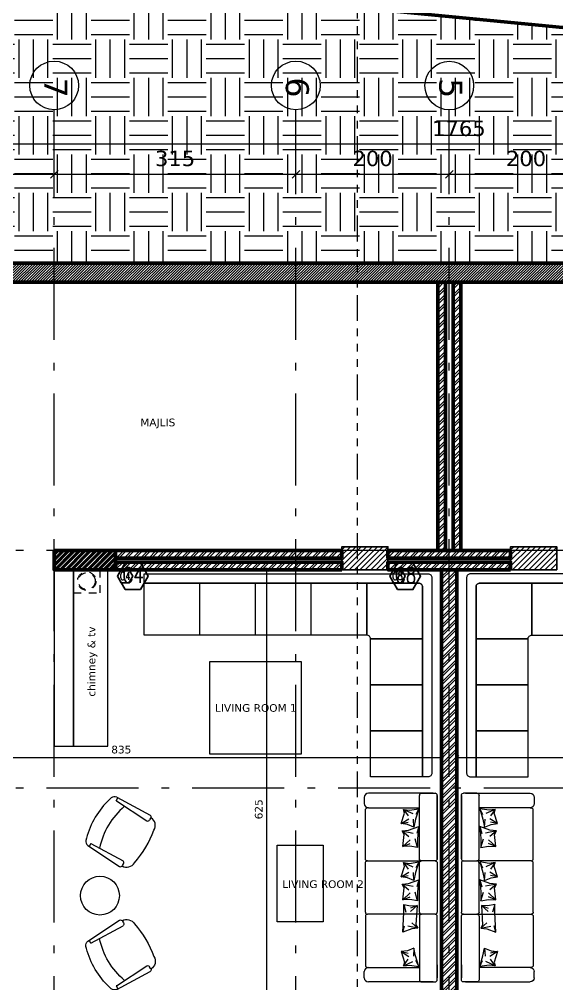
# Model space of a CAD drawing. Header units: inches. Extents: x -48 to 777, y -156 to 510.
# Drawn here: x 493.57 to 500.58, y 248.41 to 260.99 of the extents above; entities that cross this region are included whole.
import ezdxf
from ezdxf.enums import TextEntityAlignment as Align

# ---------------------------------------------------------------- set-up
doc = ezdxf.new("R2010")
doc.units = ezdxf.units.IN
doc.header["$MEASUREMENT"] = 0
for name, pattern in [('ACAD_ISO06W100', [36, 24, -3, 0, -3, 0, -3, 0, -3]), ('ACAD_ISO10W100', [18, 12, -3, 0, -3]), ('HIDDEN', [0.375, 0.25, -0.125])]:
    doc.linetypes.add(name, pattern=pattern)
doc.layers.get('Defpoints').update_dxf_attribs({"lineweight": 5})
for name, color, linetype, lineweight in [('A-ANNOTATION', 34, 'Continuous', 5), ('A-AXIS', 253, 'ACAD_ISO10W100', 5), ('A-AXIS ST', 251, 'ACAD_ISO10W100', 5), ('A-DIM', 9, 'Continuous', 5), ('A-FURN1', 211, 'Continuous', 15), ('A-HIDDEN', 254, 'HIDDEN', 5), ('A-PILLARS', 1, 'Continuous', 60), ('A-TEXT', 50, 'Continuous', 15), ('A-WALLS', 7, 'Continuous', 60), ('H-PILLARS', 61, 'Continuous', 5), ('H-WALLS', 51, 'Continuous', 5), ('modificat', 127, 'Continuous', 15)]:
    doc.layers.add(name, color=color, linetype=linetype, lineweight=lineweight)
doc.layers.add('HH-DARK GREY', color=7, linetype='Continuous', lineweight=5, true_color=0x404040)
for name, color, linetype in [('str-col-hatch', 8, 'Continuous'), ('str-COL-TAG-100', 1, 'Continuous'), ('str-COL-TAG-50', 7, 'Continuous'), ('str-columns', 3, 'Continuous'), ('str-walls', 5, 'Continuous')]:
    doc.layers.add(name, color=color, linetype=linetype)
doc.styles.add('ROMAND', font='verdana.ttf')
doc.styles.add('ROMANS', font='romans__.ttf', dxfattribs={"height": 0.14})
doc.dimstyles.new('M-1.100', dxfattribs={"dimtxt": 0.2, "dimasz": 0.1, "dimexe": 0.05, "dimexo": 0.05, "dimgap": 0.1, "dimtad": 1, "dimlfac": 100, "dimrnd": 0.5, "dimzin": 9, "dimdsep": 46, "dimtxsty": 'ROMAND', "dimblk": 'OBLIQUE', "dimcen": 1, "dimdle": 0.05, "dimclrd": 256, "dimclre": 256, "dimclrt": 2, "dimadec": 0, "dimazin": 0, "dimtfac": 0.666667, "dimtmove": 2, "dimatfit": 3, "dimfxl": 0.04, "dimtolj": 1, "dimtzin": 5, "dimlwd": -1, "dimlwe": -1, "dimarcsym": 0})
doc.dimstyles.new('M-1.50', dxfattribs={"dimtxt": 0.1, "dimasz": 0.05, "dimexe": 0.025, "dimexo": 0.025, "dimgap": 0.05, "dimtad": 1, "dimlfac": 100, "dimrnd": 0.5, "dimzin": 9, "dimdsep": 46, "dimtxsty": 'ROMAND', "dimblk": 'OBLIQUE', "dimcen": 1, "dimdle": 0.025, "dimclrd": 256, "dimclre": 256, "dimclrt": 2, "dimadec": 0, "dimazin": 0, "dimtfac": 0.666667, "dimtmove": 2, "dimatfit": 3, "dimfxl": 0.04, "dimtolj": 1, "dimtzin": 5, "dimlwd": -1, "dimlwe": -1, "dimarcsym": 0})
pattern_1 = [(45, (-99, 99), (-0.0176776695, 0.0176776695), [])]

# ---------------------------------------------------------------- blocks, each defined once
blk = doc.blocks.new('dgfhujyfgff')
for p, q in [((632.157, 373.954), (631.222, 373.954)), ((631.991, 373.954), (632.187, 373.954)), ((632.187, 373.954), (632.187, 373.954)), ((631.162, 373.894), (631.162, 373.806)), ((631.961, 373.004), (631.961, 373.924)), ((632.217, 373.006), (632.217, 373.927)), ((632.217, 373.924), (632.217, 373.004)), ((632.217, 373.924), (632.217, 373.004)), ((631.177, 373.004), (631.177, 373.726)), ((631.222, 373.746), (631.961, 373.746)), ((631.728, 373.721), (631.797, 373.628)), ((631.728, 373.721), (631.863, 373.661)), ((631.728, 373.721), (631.814, 373.711)), ((631.743, 373.666), (631.728, 373.721)), ((631.814, 373.711), (631.952, 373.731)), ((631.952, 373.731), (631.904, 373.579)), ((631.952, 373.731), (631.909, 373.646)), ((631.695, 373.517), (631.743, 373.666)), ((631.695, 373.517), (631.805, 373.585)), ((631.695, 373.517), (631.796, 373.537)), ((631.88, 373.463), (631.873, 373.579)), ((631.904, 373.579), (631.88, 373.463)), ((631.785, 373.502), (631.695, 373.517)), ((631.709, 373.412), (631.804, 373.421)), ((631.709, 373.412), (631.805, 373.326)), ((631.709, 373.412), (631.869, 373.378)), ((631.738, 373.356), (631.709, 373.412)), ((631.88, 373.463), (631.785, 373.502)), ((631.804, 373.421), (631.95, 373.475)), ((631.95, 373.475), (631.923, 373.373)), ((631.95, 373.475), (631.933, 373.298)), ((631.72, 373.182), (631.738, 373.356)), ((631.72, 373.182), (631.825, 373.282)), ((631.934, 373.167), (631.899, 373.292)), ((631.933, 373.298), (631.934, 373.167)), ((631.72, 373.182), (631.825, 373.228)), ((631.822, 373.187), (631.72, 373.182)), ((631.934, 373.167), (631.822, 373.187)), ((631.207, 372.974), (631.991, 372.974)), ((632.187, 372.974), (631.991, 372.974)), ((632.187, 372.974), (631.991, 372.974)), ((631.177, 372.231), (631.177, 372.944)), ((631.695, 372.744), (631.743, 372.894)), ((631.728, 372.949), (631.797, 372.855)), ((631.728, 372.949), (631.863, 372.889)), ((631.728, 372.949), (631.814, 372.938)), ((631.743, 372.894), (631.728, 372.949)), ((631.814, 372.938), (631.952, 372.959)), ((631.952, 372.959), (631.904, 372.806)), ((631.952, 372.959), (631.909, 372.873)), ((631.961, 372.231), (631.961, 372.944)), ((632.217, 372.944), (632.217, 372.231)), ((632.217, 372.944), (632.217, 372.231)), ((631.695, 372.744), (631.805, 372.813)), ((631.695, 372.744), (631.796, 372.765)), ((631.785, 372.729), (631.695, 372.744)), ((631.88, 372.691), (631.785, 372.729)), ((631.804, 372.648), (631.95, 372.702)), ((631.88, 372.691), (631.873, 372.807)), ((631.904, 372.806), (631.88, 372.691)), ((631.95, 372.702), (631.923, 372.6)), ((631.95, 372.702), (631.933, 372.525)), ((631.709, 372.639), (631.804, 372.648)), ((631.709, 372.639), (631.805, 372.554)), ((631.709, 372.639), (631.869, 372.606)), ((631.738, 372.583), (631.709, 372.639)), ((631.72, 372.409), (631.738, 372.583)), ((631.72, 372.409), (631.825, 372.51)), ((631.72, 372.409), (631.825, 372.456)), ((631.822, 372.415), (631.72, 372.409)), ((631.934, 372.394), (631.822, 372.415)), ((631.934, 372.394), (631.899, 372.519)), ((631.933, 372.525), (631.934, 372.394)), ((631.733, 372.342), (631.764, 372.23)), ((631.733, 372.342), (631.833, 372.324)), ((631.733, 372.225), (631.733, 372.342)), ((631.925, 372.329), (631.831, 372.288)), ((631.925, 372.329), (631.831, 372.239)), ((631.833, 372.324), (631.925, 372.329)), ((631.925, 372.329), (631.909, 372.049)), ((631.177, 372.171), (631.177, 371.449)), ((632.187, 372.201), (631.207, 372.201)), ((632.187, 372.201), (631.207, 372.201)), ((631.718, 371.941), (631.733, 372.225)), ((631.961, 372.171), (631.961, 371.251)), ((632.187, 372.201), (631.991, 372.201)), ((632.187, 372.201), (631.991, 372.201)), ((632.217, 371.251), (632.217, 372.171)), ((632.217, 371.251), (632.217, 372.171)), ((631.718, 371.941), (631.742, 372.034)), ((631.935, 371.998), (631.791, 372.028)), ((631.935, 371.998), (631.849, 372.075)), ((631.935, 371.998), (631.849, 371.99)), ((631.909, 372.049), (631.935, 371.998)), ((631.849, 371.99), (631.718, 371.941)), ((631.88, 371.712), (631.785, 371.673)), ((631.88, 371.712), (631.873, 371.596)), ((631.904, 371.597), (631.88, 371.712)), ((631.785, 371.673), (631.695, 371.659)), ((631.695, 371.659), (631.796, 371.638)), ((631.695, 371.659), (631.805, 371.59)), ((631.695, 371.659), (631.743, 371.509)), ((631.952, 371.444), (631.904, 371.597)), ((631.728, 371.454), (631.797, 371.548)), ((631.728, 371.454), (631.863, 371.514)), ((631.743, 371.509), (631.728, 371.454)), ((631.728, 371.454), (631.814, 371.464)), ((631.814, 371.464), (631.952, 371.444)), ((631.952, 371.444), (631.909, 371.529)), ((632.217, 371.466), (632.217, 371.281)), ((631.162, 371.281), (631.162, 371.369)), ((631.222, 371.429), (631.961, 371.429)), ((632.157, 371.221), (631.222, 371.221)), ((631.991, 371.221), (632.187, 371.221)), ((632.187, 371.221), (632.187, 371.221))]:
    blk.add_line(p, q)
for centre, major_axis, start_param, end_param in [((631.222, 373.894), (0.0424, 0.0424), 0.785398, 2.356194), ((631.991, 373.924), (-0.0212, 0.0212), -0.785398, 0.785398), ((632.187, 373.924), (0.0212, 0.0212), 5.497787, 7.068583), ((632.187, 373.924), (0.0212, 0.0212), 5.497787, 7.068583), ((631.222, 373.806), (-0.0424, 0.0424), 0.785398, 2.356194), ((631.222, 373.686), (0.0424, 0.0424), 0.785398, 1.628791), ((631.207, 372.231), (-0.0212, 0.0212), 0.785398, 2.356194), ((631.207, 372.171), (-0.0212, 0.0212), -0.785398, 0.785398), ((631.991, 372.231), (-0.0212, 0.0212), 0.785398, 2.356194), ((631.991, 372.171), (-0.0212, 0.0212), -0.785398, 0.785398), ((632.187, 372.231), (0.0212, 0.0212), 3.926991, 5.497787), ((632.187, 372.231), (0.0212, 0.0212), 3.926991, 5.497787), ((632.187, 372.171), (0.0212, 0.0212), 5.497787, 7.068583), ((632.187, 372.171), (0.0212, 0.0212), 5.497787, 7.068583), ((631.222, 371.489), (-0.0424, 0.0424), 1.512802, 2.356194), ((631.222, 371.369), (0.0424, 0.0424), 0.785398, 2.356194), ((631.222, 371.281), (-0.0424, 0.0424), 0.785398, 2.356194), ((631.991, 371.251), (-0.0212, 0.0212), 0.785398, 2.356194), ((632.187, 371.251), (0.0212, 0.0212), 3.926991, 5.497787), ((632.187, 371.251), (0.0212, 0.0212), 3.926991, 5.497787)]:
    blk.add_ellipse(centre, major_axis=major_axis, ratio=1, start_param=start_param, end_param=end_param)
at = {"extrusion": (0, 0, -1)}
for centre, major_axis, start_param, end_param in [((631.207, 373.004), (-0.0212, -0.0212), 5.497787, 7.068583), ((631.207, 372.944), (-0.0212, -0.0212), 0.785398, 2.356194), ((631.991, 373.004), (-0.0212, -0.0212), 5.497787, 7.068583), ((631.991, 372.944), (-0.0212, -0.0212), 0.785398, 2.356194), ((632.187, 373.004), (-0.0212, 0.0212), 2.356194, 3.926991), ((632.187, 373.004), (-0.0212, 0.0212), 2.356194, 3.926991), ((632.187, 372.944), (-0.0212, 0.0212), 0.785398, 2.356194), ((632.187, 372.944), (-0.0212, 0.0212), 0.785398, 2.356194)]:
    blk.add_ellipse(centre, major_axis=major_axis, ratio=1, start_param=start_param, end_param=end_param, dxfattribs=at)
blk = doc.blocks.new('dgfhfjftdr')
for p, q in [((625.84, 371.669), (625.84, 371.641)), ((626.394, 371.629), (625.867, 371.607)), ((626.417, 371.677), (625.868, 371.703)), ((626.396, 371.631), (626.396, 371.678)), ((626.49, 371.598), (626.482, 371.627)), ((625.839, 370.872), (625.839, 370.9)), ((626.392, 370.909), (625.866, 370.934)), ((626.394, 370.908), (626.394, 370.858)), ((626.489, 370.941), (626.48, 370.912)), ((626.415, 370.861), (625.866, 370.838))]:
    blk.add_line(p, q)
at = {"extrusion": (0, 0, -1)}
for centre, major_axis, start_param, end_param in [((625.841, 371.547), (0.0926, 0.0926), 3.923254, 5.487744), ((625.867, 371.676), (0.0192, 0.0192), 3.676099, 5.532161), ((625.867, 371.635), (0.0192, 0.0192), 2.326718, 4.18278), ((625.245, 371.272), (0.754, 0.754), 0.449496, 1.125822), ((626.394, 371.631), (0.00125, 0.00125), 0.787847, 2.314305), ((626.414, 371.607), (0.0501, 0.0501), -0.738611, 0.501265), ((625.307, 371.272), (0.868, 0.868), 0.516881, 1.058813), ((627.17, 371.267), (1.051, 1.051), 3.74268, 4.116199), ((625.84, 370.994), (0.0926, 0.0926), 2.371136, 3.935625), ((625.865, 370.907), (0.0192, 0.0192), 3.676099, 5.532161), ((626.392, 370.908), (0.00125, 0.00125), -0.738611, 0.787847), ((626.412, 370.932), (0.0501, 0.0501), 1.074429, 2.314305), ((625.865, 370.865), (0.0192, 0.0192), 2.326718, 4.18278)]:
    blk.add_ellipse(centre, major_axis=major_axis, ratio=1, start_param=start_param, end_param=end_param, dxfattribs=at)
blk = doc.blocks.new('living 2')
at = {"layer": 'A-FURN1'}
for p, q in [((540.417, 329.166), (540.417, 329.844)), ((541.142, 329.166), (541.142, 329.844)), ((541.867, 329.166), (541.867, 329.844))]:
    blk.add_line(p, q, dxfattribs=at)
at = {"layer": 'A-FURN1', "extrusion": (0, 0, -1)}
for points in [[(-539.692, 329.966), (-543.392, 329.966, 0.414214), (-543.442, 329.916), (-543.442, 327.366, 0.414214), (-543.392, 327.316), (-543.32, 327.316), (-543.32, 329.794, -0.414214), (-543.27, 329.844), (-539.692, 329.844), (-539.692, 329.844), (-539.692, 329.844)], [(-542.592, 329.844), (-543.27, 329.844, 0.414214), (-543.32, 329.794), (-543.32, 329.116), (-542.642, 329.116, -0.414214), (-542.592, 329.166)]]:
    blk.add_lwpolyline(points, format="xyb", close=True, dxfattribs=at)
for points in [[(-539.692, 329.844), (-542.592, 329.844), (-542.592, 329.166), (-539.692, 329.166)], [(-543.32, 329.116), (-543.32, 328.516), (-542.642, 328.516), (-542.642, 329.116)], [(-543.32, 328.516), (-543.32, 327.916), (-542.642, 327.916), (-542.642, 328.516)], [(-543.32, 327.916), (-543.32, 327.316), (-542.642, 327.316), (-542.642, 327.916)], [(-543.32, 327.916), (-543.32, 327.916), (-542.642, 327.916), (-542.642, 327.916)]]:
    blk.add_lwpolyline(points, close=True, dxfattribs=at)
at = {"layer": 'A-FURN1'}
blk.add_lwpolyline([(540.542, 327.616), (541.742, 327.616), (541.742, 328.816), (540.542, 328.816)], close=True, dxfattribs=at)
blk = doc.blocks.new('_Oblique')
at = {"color": 0, "linetype": 'ByBlock', "lineweight": -2}
blk.add_line((-0.5, -0.5), (0.5, 0.5), dxfattribs=at)
blk = doc.blocks.new('*D541')
at = {"layer": 'A-DIM', "transparency": 16777216}
for p, q in [((633.919, 335.179), (637.569, 335.179)), ((633.969, 334.867), (633.969, 335.229)), ((637.519, 334.867), (637.519, 335.229))]:
    blk.add_line(p, q, dxfattribs=at)
at = {"layer": 'Defpoints', "color": 0, "transparency": 16777216}
for p in [(637.519, 335.179), (633.969, 334.817), (637.519, 334.817)]:
    blk.add_point(p, dxfattribs=at)
at = {"layer": 'A-DIM', "transparency": 16777216, "xscale": 0.1, "yscale": 0.1, "zscale": 0.1, "rotation": 180}
blk.add_blockref('_Oblique', (633.969, 335.179), dxfattribs=at)
at = {"layer": 'A-DIM', "transparency": 16777216, "xscale": 0.1, "yscale": 0.1, "zscale": 0.1}
blk.add_blockref('_Oblique', (637.519, 335.179), dxfattribs=at)
at = {"layer": 'A-DIM', "color": 2, "transparency": 16777216, "insert": (635.744, 335.383), "char_height": 0.2, "attachment_point": 5, "style": 'ROMAND'}
blk.add_mtext('\\A1;355', dxfattribs=at)
blk = doc.blocks.new('*D542')
at = {"layer": 'A-DIM', "transparency": 16777216}
for p, q in [((637.469, 335.179), (640.719, 335.179)), ((637.519, 334.867), (637.519, 335.229)), ((640.669, 334.999), (640.669, 335.229))]:
    blk.add_line(p, q, dxfattribs=at)
at = {"layer": 'Defpoints', "color": 0, "transparency": 16777216}
for p in [(640.669, 335.179), (640.669, 334.949), (637.519, 334.817)]:
    blk.add_point(p, dxfattribs=at)
at = {"layer": 'A-DIM', "transparency": 16777216, "xscale": 0.1, "yscale": 0.1, "zscale": 0.1, "rotation": 180}
blk.add_blockref('_Oblique', (637.519, 335.179), dxfattribs=at)
at = {"layer": 'A-DIM', "transparency": 16777216, "xscale": 0.1, "yscale": 0.1, "zscale": 0.1}
blk.add_blockref('_Oblique', (640.669, 335.179), dxfattribs=at)
at = {"layer": 'A-DIM', "color": 2, "transparency": 16777216, "insert": (639.094, 335.383), "char_height": 0.2, "attachment_point": 5, "style": 'ROMAND'}
blk.add_mtext('\\A1;315', dxfattribs=at)
blk = doc.blocks.new('*D543')
at = {"layer": 'A-DIM', "transparency": 16777216}
for p, q in [((640.619, 335.179), (642.719, 335.179)), ((640.669, 334.999), (640.669, 335.229)), ((642.669, 335.065), (642.669, 335.229))]:
    blk.add_line(p, q, dxfattribs=at)
at = {"layer": 'Defpoints', "color": 0, "transparency": 16777216}
for p in [(642.669, 335.179), (640.669, 334.949), (642.669, 335.015)]:
    blk.add_point(p, dxfattribs=at)
at = {"layer": 'A-DIM', "transparency": 16777216, "xscale": 0.1, "yscale": 0.1, "zscale": 0.1, "rotation": 180}
blk.add_blockref('_Oblique', (640.669, 335.179), dxfattribs=at)
at = {"layer": 'A-DIM', "transparency": 16777216, "xscale": 0.1, "yscale": 0.1, "zscale": 0.1}
blk.add_blockref('_Oblique', (642.669, 335.179), dxfattribs=at)
at = {"layer": 'A-DIM', "color": 2, "transparency": 16777216, "insert": (641.669, 335.383), "char_height": 0.2, "attachment_point": 5, "style": 'ROMAND'}
blk.add_mtext('\\A1;200', dxfattribs=at)
blk = doc.blocks.new('*D544')
at = {"layer": 'A-DIM', "transparency": 16777216}
for p, q in [((642.619, 335.179), (644.719, 335.179)), ((642.669, 335.065), (642.669, 335.229)), ((644.669, 335.065), (644.669, 335.229))]:
    blk.add_line(p, q, dxfattribs=at)
at = {"layer": 'Defpoints', "color": 0, "transparency": 16777216}
for p in [(644.669, 335.179), (642.669, 335.015), (644.669, 335.015)]:
    blk.add_point(p, dxfattribs=at)
at = {"layer": 'A-DIM', "transparency": 16777216, "xscale": 0.1, "yscale": 0.1, "zscale": 0.1, "rotation": 180}
blk.add_blockref('_Oblique', (642.669, 335.179), dxfattribs=at)
at = {"layer": 'A-DIM', "transparency": 16777216, "xscale": 0.1, "yscale": 0.1, "zscale": 0.1}
blk.add_blockref('_Oblique', (644.669, 335.179), dxfattribs=at)
at = {"layer": 'A-DIM', "color": 2, "transparency": 16777216, "insert": (643.669, 335.383), "char_height": 0.2, "attachment_point": 5, "style": 'ROMAND'}
blk.add_mtext('\\A1;200', dxfattribs=at)
blk = doc.blocks.new('*D548')
at = {"layer": 'A-DIM', "transparency": 16777216}
for p, q in [((651.669, 335.572), (633.919, 335.572)), ((633.969, 334.867), (633.969, 335.622)), ((651.619, 335.036), (651.619, 335.622))]:
    blk.add_line(p, q, dxfattribs=at)
at = {"layer": 'Defpoints', "color": 0, "transparency": 16777216}
for p in [(633.969, 335.572), (651.619, 334.986), (633.969, 334.817)]:
    blk.add_point(p, dxfattribs=at)
at = {"layer": 'A-DIM', "transparency": 16777216, "xscale": 0.1, "yscale": 0.1, "zscale": 0.1, "rotation": 180}
blk.add_blockref('_Oblique', (633.969, 335.572), dxfattribs=at)
at = {"layer": 'A-DIM', "transparency": 16777216, "xscale": 0.1, "yscale": 0.1, "zscale": 0.1}
blk.add_blockref('_Oblique', (651.619, 335.572), dxfattribs=at)
at = {"layer": 'A-DIM', "color": 2, "transparency": 16777216, "insert": (642.794, 335.776), "char_height": 0.2, "attachment_point": 5, "style": 'ROMAND'}
blk.add_mtext('\\A1;1765', dxfattribs=at)
blk = doc.blocks.new('*D1335')
at = {"layer": 'A-DIM', "transparency": 16777216}
for p, q in [((490.702, 251.359), (499.102, 251.359)), ((490.727, 251.334), (490.727, 251.334))]:
    blk.add_line(p, q, dxfattribs=at)
at = {"layer": 'Defpoints', "color": 0, "transparency": 16777216}
for p in [(490.727, 251.359), (499.077, 251.359), (499.077, 251.359)]:
    blk.add_point(p, dxfattribs=at)
at = {"layer": 'A-DIM', "transparency": 16777216, "xscale": 0.05, "yscale": 0.05, "zscale": 0.05, "rotation": 180}
blk.add_blockref('_Oblique', (490.727, 251.359), dxfattribs=at)
at = {"layer": 'A-DIM', "transparency": 16777216, "xscale": 0.05, "yscale": 0.05, "zscale": 0.05}
blk.add_blockref('_Oblique', (499.077, 251.359), dxfattribs=at)
at = {"layer": 'A-DIM', "color": 2, "transparency": 16777216, "insert": (494.902, 251.461), "char_height": 0.1, "attachment_point": 5, "style": 'ROMAND'}
blk.add_mtext('\\A1;835', dxfattribs=at)
blk = doc.blocks.new('*D1337')
at = {"layer": 'A-DIM', "transparency": 16777216}
for p, q in [((499.277, 251.384), (499.277, 251.384)), ((499.252, 251.359), (506.202, 251.359))]:
    blk.add_line(p, q, dxfattribs=at)
at = {"layer": 'Defpoints', "color": 0, "transparency": 16777216}
for p in [(499.277, 251.359), (506.177, 251.359), (506.177, 251.359)]:
    blk.add_point(p, dxfattribs=at)
at = {"layer": 'A-DIM', "transparency": 16777216, "xscale": 0.05, "yscale": 0.05, "zscale": 0.05, "rotation": 180}
blk.add_blockref('_Oblique', (499.277, 251.359), dxfattribs=at)
at = {"layer": 'A-DIM', "transparency": 16777216, "xscale": 0.05, "yscale": 0.05, "zscale": 0.05}
blk.add_blockref('_Oblique', (506.177, 251.359), dxfattribs=at)
at = {"layer": 'A-DIM', "color": 2, "transparency": 16777216, "insert": (502.727, 251.461), "char_height": 0.1, "attachment_point": 5, "style": 'ROMAND'}
blk.add_mtext('\\A1;690', dxfattribs=at)
blk = doc.blocks.new('*D1234')
at = {"layer": 'A-DIM', "transparency": 16777216}
for p, q in [((496.83, 253.808), (496.771, 253.808)), ((496.796, 253.833), (496.796, 247.533)), ((497.152, 247.558), (496.771, 247.558))]:
    blk.add_line(p, q, dxfattribs=at)
at = {"layer": 'Defpoints', "color": 0, "transparency": 16777216}
for p in [(496.855, 253.808), (496.796, 247.558), (497.177, 247.558)]:
    blk.add_point(p, dxfattribs=at)
at = {"layer": 'A-DIM', "transparency": 16777216, "xscale": 0.05, "yscale": 0.05, "zscale": 0.05}
for p, rotation in [((496.796, 253.808), 90), ((496.796, 247.558), 270)]:
    blk.add_blockref('_Oblique', p, dxfattribs=dict(at, rotation=rotation))
at = {"layer": 'A-DIM', "color": 2, "transparency": 16777216, "insert": (496.694, 250.683), "char_height": 0.1, "attachment_point": 5, "rotation": 90, "style": 'ROMAND'}
blk.add_mtext('\\A1;625', dxfattribs=at)
blk = doc.blocks.new('tags')
at = {"layer": 'str-COL-TAG-100', "color": 2}
blk.add_lwpolyline([(0.125, -0.262), (0.325, -0.262), (0.425, -0.088), (0.325, 0.085), (0.125, 0.085), (0.025, -0.088)], close=True, dxfattribs=at)
at = {"layer": 'str-COL-TAG-50', "color": 2}
blk.add_lwpolyline([(0.075, -0.175), (0.175, -0.175), (0.225, -0.088), (0.175, -0.002), (0.075, -0.002), (0.025, -0.088)], close=True, dxfattribs=at)
at = {"layer": 'str-COL-TAG-100', "color": 1, "style": 'ROMANS', "width": 0.699426}
blk.add_attdef('NUMBER', text='', height=0.2, dxfattribs=at).set_placement((0.092, -0.174), (0.368, -0.174), align=Align.FIT)
at = {"layer": 'str-COL-TAG-50', "color": 1, "style": 'ROMANS', "width": 0.697102}
blk.add_attdef('NUMBER', text='', height=0.1, dxfattribs=at).set_placement((0.056, -0.138), (0.194, -0.138), align=Align.FIT)
blk = doc.blocks.new('AXIS')
at = {"layer": 'A-ANNOTATION'}
for centre in [(637.51853, 336.33642), (640.66853, 336.33642), (642.66853, 336.33501)]:
    blk.add_circle(centre, 0.31723, dxfattribs=at)
at = {"layer": 'A-AXIS ST', "ltscale": 0.1}
for p, q in [((637.51853, 296.91777), (637.51853, 336.01919)), ((640.66853, 296.91777), (640.66853, 336.01919)), ((642.66853, 296.91777), (642.66853, 336.01919)), ((657.61853, 330.26919), (627.81853, 330.26919)), ((657.61853, 327.16933), (627.81853, 327.16933))]:
    blk.add_line(p, q, dxfattribs=at)
at = {"layer": 'A-ANNOTATION', "char_height": 0.3, "width": 5.0170833, "attachment_point": 1, "rotation": 270, "style": 'ROMAND'}
for s, insert in [('\\pi2.4059;7', (637.68847, 338.84375)), ('\\pi2.4024;6', (640.83847, 338.84375)), ('\\pi2.4108;5', (642.83847, 338.84233))]:
    blk.add_mtext(s, dxfattribs=dict(at, insert=insert))
at = {"layer": 'A-DIM'}
for base, p1, p2, picture, middle in [((633.96853, 335.57217), (651.61853, 334.98568), (633.96853, 334.81666), '*D548', (642.79353, 335.77613)), ((637.51853, 335.17924), (633.96853, 334.81666), (637.51853, 334.81666), '*D541', (635.74353, 335.3834)), ((640.66853, 335.17924), (637.51853, 334.81666), (640.66853, 334.9485), '*D542', (639.09353, 335.3834)), ((642.66853, 335.17924), (640.66853, 334.9485), (642.66853, 335.01471), '*D543', (641.66853, 335.3834)), ((644.66853, 335.17924), (642.66853, 335.01471), (644.66853, 335.01475), '*D544', (643.66853, 335.3834))]:
    dim = blk.add_linear_dim(base=base, p1=p1, p2=p2, dimstyle='M-1.100', dxfattribs=at)
    dim.commit()
    dim.dimension.update_dxf_attribs({"geometry": picture, "text_midpoint": middle})

msp = doc.modelspace()

# ---------------------------------------------------------------- hatches: boundary and pattern name
at = {"layer": 'H-PILLARS'}
h = msp.add_hatch(dxfattribs=at)
h.set_pattern_fill('ANSI31', color=256, scale=0.2)
h.set_pattern_definition(pattern_1)
h.paths.add_polyline_path([(484.9261, 257.55827), (484.87452, 257.80831), (510.87678, 257.80831), (510.87678, 257.55831), (507.42686, 257.55831), (507.4268, 257.55831), (490.72678, 257.55831), (490.72678, 257.55834)])
h = msp.add_hatch(dxfattribs=at)
h.set_pattern_fill('ANSI31', color=256, scale=0.2)
h.set_pattern_definition([(45, (-47.541753, -69.719428), (-0.0176776695, 0.0176776695), [])])
h.paths.add_polyline_path([(494.02678, 254.05831), (494.02678, 253.80831), (494.82678, 253.80831), (494.82678, 254.05831)])
at = {"layer": 'H-WALLS'}
h = msp.add_hatch(dxfattribs=at)
h.set_pattern_fill('ANSI32', color=256, scale=0.2)
h.paths.add_polyline_path([(499.02678, 254.05831), (499.12678, 254.05831), (499.12679, 257.55831), (499.02679, 257.55831)])
h = msp.add_hatch(dxfattribs=at)
h.set_pattern_fill('ANSI32', color=256, scale=0.2)
h.paths.add_polyline_path([(499.32678, 254.05831), (499.22678, 254.05831), (499.22679, 257.55831), (499.32679, 257.55831)])
h = msp.add_hatch(dxfattribs=at)
h.set_pattern_fill('ANSI32', color=256, scale=0.2)
h.paths.add_polyline_path([(497.77678, 253.95831), (494.82678, 253.95845), (494.82678, 254.05831), (497.77678, 254.05817)])
h = msp.add_hatch(dxfattribs=at)
h.set_pattern_fill('ANSI32', color=256, scale=0.2)
h.paths.add_polyline_path([(499.97678, 253.95845), (498.37678, 253.95831), (498.37678, 254.05817), (499.97678, 254.05831)])
h = msp.add_hatch(dxfattribs=at)
h.set_pattern_fill('ANSI32', color=256, scale=0.2)
h.paths.add_polyline_path([(497.77678, 253.80831), (494.82678, 253.80845), (494.82678, 253.90831), (497.77678, 253.90817)])
h = msp.add_hatch(dxfattribs=at)
h.set_pattern_fill('ANSI32', color=256, scale=0.2)
h.paths.add_polyline_path([(499.97678, 253.80845), (498.37678, 253.80831), (498.37678, 253.90817), (499.97678, 253.90831)])
h = msp.add_hatch(dxfattribs=at)
h.set_pattern_fill('ANSI32', color=256, scale=0.2)
h.set_pattern_definition([(45, (-242.49175, -76.21088), (-0.0530330086, 0.0530330086), []), (45, (-242.4564, -76.21088), (-0.0530330086, 0.0530330086), [])])
h.paths.add_polyline_path([(499.27678, 247.55845), (499.07678, 247.55845), (499.07678, 253.80845), (499.27678, 253.80845)])
at = {"layer": 'HH-DARK GREY'}
h = msp.add_hatch(dxfattribs=at)
h.set_pattern_fill('EARTH', color=256, scale=2)
h.set_pattern_definition([(0, (-242.49175, -76.2109), (0.5, 0.5), [0.5, -0.5]), (0, (-242.49175, -76.0234), (0.5, 0.5), [0.5, -0.5]), (0, (-242.49175, -75.8359), (0.5, 0.5), [0.5, -0.5]), (90, (-242.42925, -75.7734), (-0.5, 0.5), [0.5, -0.5]), (90, (-242.24175, -75.7734), (-0.5, 0.5), [0.5, -0.5]), (90, (-242.05425, -75.7734), (-0.5, 0.5), [0.5, -0.5])])
h.paths.add_polyline_path([(484.87452, 257.80831), (510.87678, 257.80831), (510.87678, 259.89581), (483.9059, 262.50387)])
at = {"layer": 'str-col-hatch'}
h = msp.add_hatch(dxfattribs=at)
h.set_pattern_fill('ANSI31', color=256, scale=0.4)
h.set_pattern_definition([(45, (-201.55302, 203.09906), (-0.035355339, 0.035355339), [])])
h.paths.add_polyline_path([(494.02678, 254.05831), (494.02678, 253.80831), (494.82678, 253.80831), (494.82678, 254.05831)])
h = msp.add_hatch(dxfattribs=at)
h.set_pattern_fill('ANSI31', color=256, scale=0.4)
h.set_pattern_definition([(45, (-198.00302, 203.09906), (-0.035355339, 0.035355339), [])])
h.paths.add_polyline_path([(497.77678, 254.10831), (497.77678, 253.80831), (498.37678, 253.80831), (498.37678, 254.10831)])
h = msp.add_hatch(dxfattribs=at)
h.set_pattern_fill('ANSI31', color=256, scale=0.4)
h.set_pattern_definition([(45, (-195.80302, 203.09917), (-0.035355339, 0.035355339), [])])
h.paths.add_polyline_path([(499.97678, 254.10842), (499.97678, 253.80842), (500.57678, 253.80842), (500.57678, 254.10842)])
at = {"layer": 'str-walls'}
h = msp.add_hatch(dxfattribs=at)
h.set_pattern_fill('ANSI31', color=256, scale=0.2)
h.set_pattern_definition(pattern_1)
h.paths.add_polyline_path([(484.9261, 257.55827), (484.87452, 257.80831), (510.87678, 257.80831), (510.87678, 257.55831), (507.42686, 257.55831), (507.4268, 257.55831), (490.72678, 257.55831), (490.72678, 257.55834)])

# ---------------------------------------------------------------- linework, layer by layer
at = {"layer": 'A-AXIS', "linetype": 'ACAD_ISO06W100', "ltscale": 0.014}
msp.add_lwpolyline([(497.97678, 261.53523), (497.97678, 206.99672)], dxfattribs=at)
at = {"layer": 'A-FURN1'}
msp.add_lwpolyline([(496.93356, 250.21356), (497.53356, 250.21356), (497.53356, 249.21356), (496.93356, 249.21356)], close=True, dxfattribs=at)
msp.add_circle((494.62357, 249.55662), 0.25322, dxfattribs=at)
at = {"layer": 'A-HIDDEN', "linetype": 'HIDDEN', "ltscale": 0.3}
msp.add_lwpolyline([(494.27678, 253.50831), (494.62678, 253.50831), (494.62678, 253.80831), (494.27678, 253.80831)], close=True, dxfattribs=at)
for radius in [0.12, 0.11]:
    msp.add_circle((494.45178, 253.65979), radius, dxfattribs=at)
at = {"layer": 'A-PILLARS'}
msp.add_lwpolyline([(483.9059, 262.50387), (510.87678, 259.89581)], dxfattribs=at)
for points in [[(484.9261, 257.55827), (484.87452, 257.80831), (510.87678, 257.80831), (510.87678, 257.55831), (507.42686, 257.55831), (507.4268, 257.55831), (490.72678, 257.55831), (490.72678, 257.55834)], [(494.02678, 254.05831), (494.02678, 253.80831), (494.82678, 253.80831), (494.82678, 254.05831)]]:
    msp.add_lwpolyline(points, close=True, dxfattribs=at)
at = {"layer": 'A-WALLS'}
for points in [[(499.02678, 254.05831), (499.12678, 254.05831), (499.12679, 257.55831), (499.02679, 257.55831)], [(499.32678, 254.05831), (499.22678, 254.05831), (499.22679, 257.55831), (499.32679, 257.55831)], [(497.77678, 253.95831), (494.82678, 253.95845), (494.82678, 254.05831), (497.77678, 254.05817)], [(499.97678, 253.95845), (498.37678, 253.95831), (498.37678, 254.05817), (499.97678, 254.05831)], [(497.77678, 253.80831), (494.82678, 253.80845), (494.82678, 253.90831), (497.77678, 253.90817)], [(499.97678, 253.80845), (498.37678, 253.80831), (498.37678, 253.90817), (499.97678, 253.90831)], [(499.27678, 247.55845), (499.07678, 247.55845), (499.07678, 253.80845), (499.27678, 253.80845)]]:
    msp.add_lwpolyline(points, close=True, dxfattribs=at)
at = {"layer": 'modificat'}
for points in [[(494.27678, 253.80831), (494.02678, 253.80831), (494.02678, 251.50845), (494.27678, 251.50845)], [(494.27678, 251.50845), (494.72678, 251.50845), (494.72678, 253.80831), (494.27678, 253.80831)]]:
    msp.add_lwpolyline(points, close=True, dxfattribs=at)
at = {"layer": 'str-columns'}
for points in [[(494.82678, 253.80831), (494.82678, 254.05831), (494.02678, 254.05831), (494.02678, 253.80831)], [(498.37678, 253.80831), (498.37678, 254.10831), (497.77678, 254.10831), (497.77678, 253.80831)], [(500.57678, 253.80842), (500.57678, 254.10842), (499.97678, 254.10842), (499.97678, 253.80842)]]:
    msp.add_lwpolyline(points, close=True, dxfattribs=at)
at = {"layer": 'str-walls'}
msp.add_lwpolyline([(484.9261, 257.55827), (484.87452, 257.80831), (510.87678, 257.80831), (510.87678, 257.55831), (507.42686, 257.55831), (507.4268, 257.55831), (490.72678, 257.55831), (490.72678, 257.55834)], close=True, dxfattribs=at)

# ---------------------------------------------------------------- block references
at = {"layer": 'A-DIM'}
msp.add_blockref('AXIS', (-143.49175, -76.21088), dxfattribs=at)
at = {"layer": 'A-FURN1'}
msp.add_blockref('living 2', (-44.49175, -76.21088), dxfattribs=at)
at = {"layer": 'A-FURN1', "xscale": -1}
msp.add_blockref('living 2', (1042.84531, -76.21088), dxfattribs=at)
at = {"layer": 'A-FURN1', "extrusion": (0, 0, -1)}
for name, p, xscale, yscale, zscale, rotation in [('dgfhfjftdr', (-806.9128, -325.65915, -97), 0.9000000000000001, 0.9000000000000001, 0.9000000000000001, 30.89013362444796), ('dgfhujyfgff', (69.97626, -85.66736), -0.8999999999999986, 0.8999999999999986, 0.8999999999999986, 359.9999999993772), ('dgfhfjftdr', (-806.9128, 824.8323, -97), -0.9, 0.9000000000000001, 0.9000000000000001, 149.1098663755521)]:
    msp.add_blockref(name, p, dxfattribs=dict(at, xscale=xscale, yscale=yscale, zscale=zscale, rotation=rotation))
at = {"layer": 'A-FURN1', "extrusion": (0, 0, -1), "xscale": 0.8999999999999986, "yscale": 0.8999999999999986, "zscale": 0.8999999999999986}
msp.add_blockref('dgfhujyfgff', (-1068.32982, -85.66736), dxfattribs=at)
at = {"layer": 'str-columns'}
ref = msp.add_blockref('tags', (494.82678, 253.81215), dxfattribs=at)
ref.add_attrib('NUMBER', 'C4', dxfattribs={"layer": 'str-COL-TAG-50', "color": 1, "height": 0.1, "style": 'ROMANS', "width": 0.63631}).set_placement((494.88297, 253.67465), (495.02056, 253.67465), align=Align.FIT)
ref.add_attrib('NUMBER', 'C4', dxfattribs={"layer": 'str-COL-TAG-100', "color": 1, "height": 0.2, "style": 'ROMANS', "width": 0.638431}).set_placement((494.91862, 253.6381), (495.19471, 253.6381), align=Align.FIT)
ref = msp.add_blockref('tags', (498.37678, 253.81215), dxfattribs=at)
ref.add_attrib('NUMBER', 'C8', dxfattribs={"layer": 'str-COL-TAG-50', "color": 1, "height": 0.1, "style": 'ROMANS', "width": 0.63631}).set_placement((498.43297, 253.67465), (498.57056, 253.67465), align=Align.FIT)
ref.add_attrib('NUMBER', 'C8', dxfattribs={"layer": 'str-COL-TAG-100', "color": 1, "height": 0.2, "style": 'ROMANS', "width": 0.638431}).set_placement((498.46862, 253.6381), (498.74471, 253.6381), align=Align.FIT)

# ---------------------------------------------------------------- texts
at = {"layer": 'A-TEXT', "char_height": 0.1, "width": 2.4947222, "attachment_point": 9, "style": 'ROMAND'}
for s, insert in [('MAJLIS', (495.60534, 255.65216)), ('LIVING ROOM 1', (497.18727, 251.95316)), ('LIVING ROOM 2', (498.06268, 249.65442))]:
    msp.add_mtext(s, dxfattribs=dict(at, insert=insert))
at = {"layer": 'A-TEXT', "insert": (494.46293, 252.15234), "char_height": 0.1, "width": 2.4947222, "attachment_point": 1, "rotation": 90, "style": 'ROMAND'}
msp.add_mtext('chimney & tv', dxfattribs=at)

# ---------------------------------------------------------------- dimensions: what is measured, and where the dimension line sits
at = {"layer": 'A-DIM'}
dim = msp.add_linear_dim(base=(496.79585, 247.55845), p1=(496.85542, 253.80849), p2=(497.17678, 247.55845), angle=90, dimstyle='M-1.50', dxfattribs=at)
dim.commit()
dim.dimension.update_dxf_attribs({"geometry": '*D1234', "text_midpoint": (496.69377, 250.68347)})
for base, p1, p2, picture, middle in [((499.07678, 251.35868), (490.72678, 251.35868), (499.07678, 251.35868), '*D1335', (494.90178, 251.46097)), ((506.17678, 251.35868), (499.27678, 251.35868), (506.17678, 251.35868), '*D1337', (502.72678, 251.46073))]:
    dim = msp.add_linear_dim(base=base, p1=p1, p2=p2, dimstyle='M-1.50', dxfattribs=at)
    dim.commit()
    dim.dimension.update_dxf_attribs({"geometry": picture, "text_midpoint": middle})

doc.saveas('drawing.dxf')
